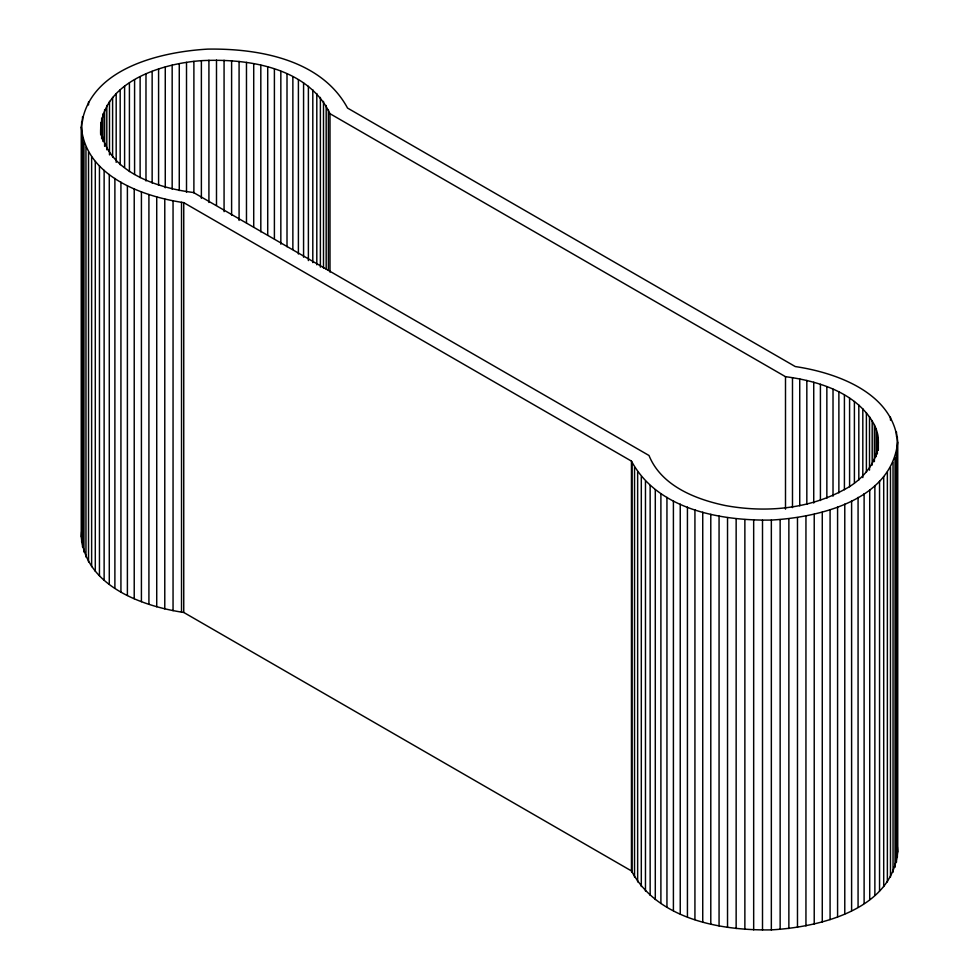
<?xml version="1.0" encoding="UTF-8"?>
<svg xmlns="http://www.w3.org/2000/svg" width="979" height="979" viewBox="0 0 979 979"><rect width="100%" height="100%" fill="white"/><g stroke="black" fill="none" stroke-linecap="round" stroke-linejoin="round"><path stroke-width="1.47" d="M81.355 126.976C87.364 69.007 159.479 51.911 207.658 49.121C258.26 48.314 321.32 59.413 347.545 108.069L795.254 366.55C837.106 372.803 893.472 393.154 897.645 442.214L897.645 852.024C891.636 909.993 819.521 927.089 771.342 929.879C720.74 930.686 657.68 919.587 631.455 870.931L631.455 461.121L183.746 202.641C141.894 196.387 85.528 176.024 81.355 126.976L81.355 536.786C85.528 585.846 141.894 606.197 183.746 612.45L631.455 870.931M100.666 134.625C98.292 83.435 159.785 63.574 201.38 60.674C247.601 58.25 307.871 67.282 329.996 113.699L329.996 272.076M81.355 536.786L81.636 531.683M329.996 113.699L785.501 376.682C819.019 381.112 857.457 393.007 874.382 424.898C887.109 450.462 867.015 478.021 844.412 489.5C808.458 509.325 765.186 512.874 725.28 505.531C695.42 499.266 661.302 485.853 649.004 455.492L193.499 192.508C156.089 187.846 104.777 170.884 100.666 126.976M897.645 442.214C891.636 500.183 819.521 517.267 771.342 520.069C720.74 520.865 657.68 509.778 631.455 461.121M897.364 846.921L897.645 852.024M897.364 437.111L897.364 857.127M896.495 432.033L896.495 436.61M896.495 452.396L896.495 862.205M895.051 457.438L895.051 867.247M893.044 462.406L893.044 872.216M890.474 417.127L890.474 420.187M890.474 467.289L890.474 877.111M887.366 472.074L887.366 881.883M883.707 476.724L883.707 886.533M879.546 481.227L879.546 891.037M878.334 442.214L878.334 449.863M878.09 437.833L878.09 450.071M877.343 433.477L877.343 453.999M876.107 429.169L876.107 456.691M874.871 485.56L874.871 895.369M874.382 424.898L874.382 461.598M872.191 420.713L872.191 465.062M869.719 489.708L869.719 899.53M869.511 416.626L869.511 470.14M866.391 412.636L866.391 472.27M864.114 493.661L864.114 903.47M862.817 408.769L862.817 477.593M858.816 405.061L858.816 479.991M858.069 497.381L858.069 907.203M854.398 401.5L854.398 482.549M851.608 500.869L851.608 910.69M849.588 398.123L849.588 486.808M844.779 504.112L844.779 913.921M844.412 394.929L844.412 489.733M838.881 391.93L838.881 492.853M837.583 507.085L837.583 916.895M833.019 389.152L833.019 496.194M830.082 509.778L830.082 919.599M826.851 386.607L826.851 498.238M822.274 512.188L822.274 921.998M820.414 384.294L820.414 500.514M814.222 514.293L814.222 924.115M813.733 382.238L813.733 503.035M806.831 380.427L806.831 504.295M805.95 516.092L805.95 925.914M799.733 378.885L799.733 505.813M797.481 517.573L797.481 927.394M792.488 377.613L792.488 507.599M788.866 518.735L788.866 928.545M785.501 376.682L785.501 509.166M780.141 519.568L780.141 929.377M771.342 520.069L771.342 929.879M762.506 520.241L762.506 930.05M753.671 520.069L753.671 929.879M744.872 519.568L744.872 929.377M736.147 518.735L736.147 928.545M727.532 517.573L727.532 927.394M719.063 516.092L719.063 925.914M710.791 514.293L710.791 924.115M702.738 512.188L702.738 921.998M694.931 509.778L694.931 919.599M687.429 507.085L687.429 916.895M680.234 504.112L680.234 913.921M673.405 500.869L673.405 910.69M666.944 497.381L666.944 907.203M660.898 493.661L660.898 903.47M655.294 489.708L655.294 899.53M650.142 485.56L650.142 895.369M645.467 481.227L645.467 891.037M641.306 476.724L641.306 886.533M637.647 472.074L637.647 881.883M634.539 467.289L634.539 877.111M631.969 462.406L631.969 872.216M328.369 109.66L328.369 270.228M326.178 105.475L326.178 269.103M323.498 101.388L323.498 268.062M320.378 97.398L320.378 267.132M316.804 93.543L316.804 264.807M312.803 89.823L312.803 262.617M308.385 86.262L308.385 260.585M303.576 82.885L303.576 257.208M298.399 79.691L298.399 254.014M292.868 76.692L292.868 249.486M287.006 73.914L287.006 246.72M280.838 71.369L280.838 244.163M274.401 69.056L274.401 238.803M267.72 67L267.72 235.205M260.818 65.189L260.818 231.876M253.72 63.647L253.72 227.275M246.475 62.375L246.475 222.943M239.084 61.383L239.084 220.422M231.607 60.674L231.607 215.123M224.069 60.245L224.069 211.635M216.494 60.098L216.494 205.37M208.919 60.245L208.919 202.457M201.38 60.674L201.38 198.296M193.891 61.383L193.891 192.9M186.512 62.375L186.512 192.361M183.746 202.641L183.746 612.45M181.519 202.335L181.519 612.156M179.267 63.647L179.267 190.575M173.05 200.854L173.05 610.676M172.169 65.189L172.169 189.057M165.267 67L165.267 187.797M164.778 199.055L164.778 608.877M158.586 69.056L158.586 185.276M156.726 196.95L156.726 606.76M152.149 71.369L152.149 183M148.918 194.54L148.918 604.361M145.981 73.914L145.981 180.956M141.417 191.847L141.417 601.657M140.119 76.692L140.119 177.615M134.588 79.691L134.588 174.495M134.221 188.874L134.221 598.683M129.412 82.885L129.412 171.57M127.392 185.631L127.392 595.452M124.602 86.262L124.602 167.311M120.931 182.143L120.931 591.965M120.184 89.823L120.184 164.753M116.183 93.543L116.183 162.355M114.886 178.423L114.886 588.232M112.609 97.398L112.609 157.032M109.489 101.388L109.489 154.902M109.281 174.47L109.281 584.292M106.809 105.475L106.809 149.824M104.618 109.66L104.618 146.36M104.129 170.322L104.129 580.131M102.893 113.931L102.893 141.453M101.657 118.239L101.657 138.761M100.91 122.595L100.91 134.833M99.454 165.989L99.454 575.799M95.293 161.486L95.293 571.295M91.634 156.836L91.634 566.645M88.526 101.889L88.526 104.949M88.526 152.051L88.526 561.873M85.956 147.168L85.956 556.978M83.949 142.2L83.949 552.009M82.505 116.795L82.505 121.372M82.505 137.158L82.505 546.967M81.636 121.873L81.636 541.889"/></g></svg>
